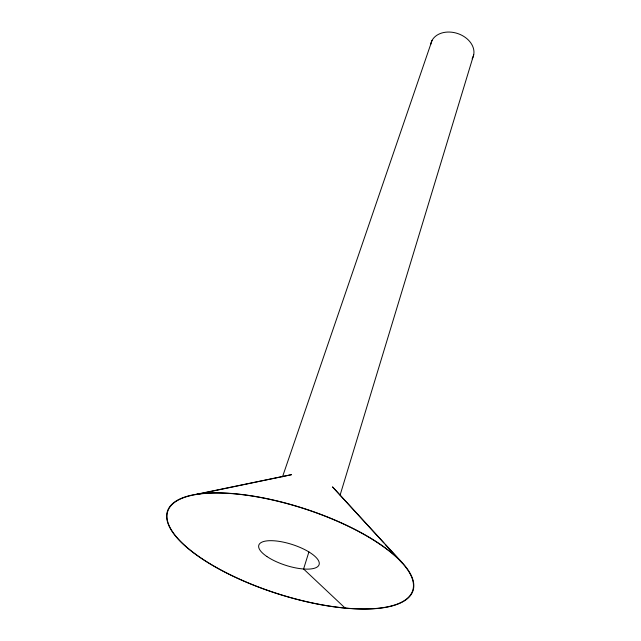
<?xml version="1.0" encoding="UTF-8"?>
<svg xmlns="http://www.w3.org/2000/svg" width="641" height="641" viewBox="0 0 641 641"><rect width="100%" height="100%" fill="white"/><g stroke="black" fill="none" stroke-linecap="round" stroke-linejoin="round"><path stroke-width="0.96" d="M340.123 495.044L473.715 54.741M308.914 551.885L303.586 568.992L345.066 608.013M282.505 476.816L432.066 40.375M196.955 494.387L291.423 474.717M196.707 494.219L291.439 474.669M332.615 486.968L402.324 562.814M332.599 487.016L383.815 542.919M385.161 544.393L397.3 557.646M399.319 559.849L402.019 562.798M430.68 44.509A22.171 16.714 17.9 0 1 457.93 33.62A22.171 16.714 17.9 0 1 472.137 58.804M194.535 553.407A128.721 44.517 17.9 0 0 405.344 599.912A128.721 44.517 17.9 0 0 270.782 499.603A128.721 44.517 17.9 0 0 194.535 553.407M266.872 556.5A31.673 10.905 17.9 0 0 318 566.348A31.673 10.905 17.9 0 0 281.992 541.861A31.673 10.905 17.9 0 0 266.872 556.5M194.271 553.375A129.057 44.63 17.9 0 0 405.641 600.032A129.057 44.63 17.9 0 0 270.774 499.459A129.057 44.63 17.9 0 0 194.271 553.375"/></g></svg>
